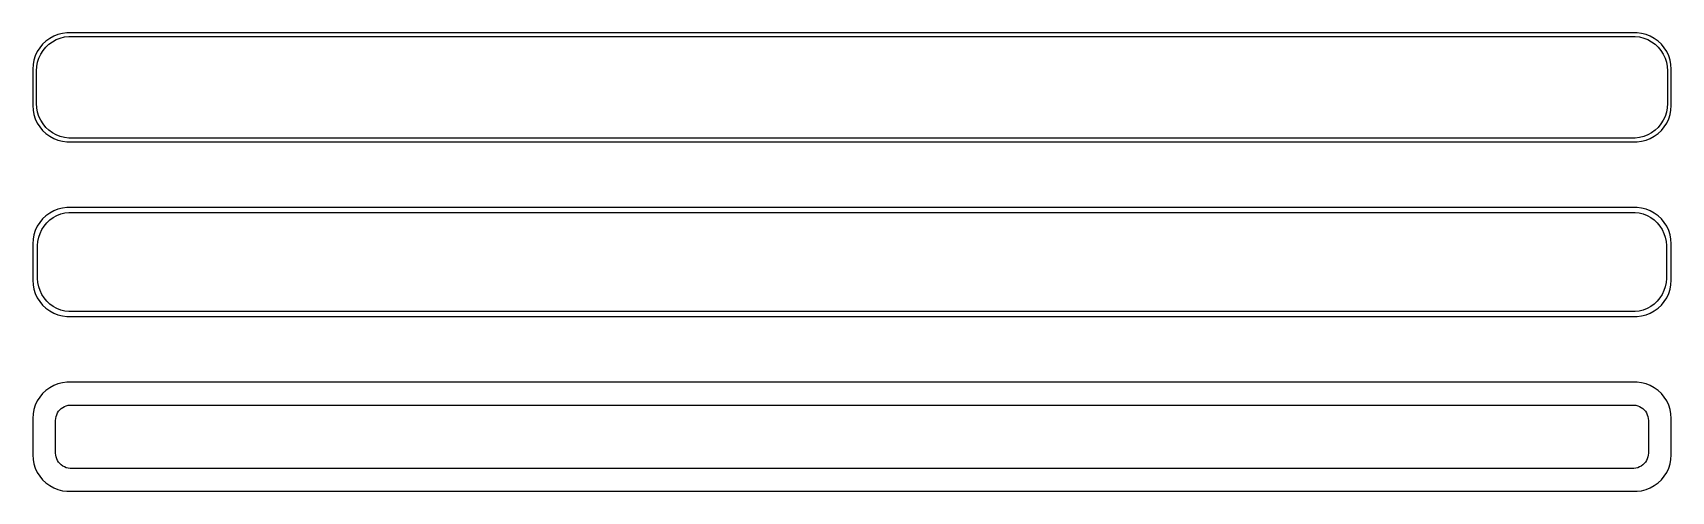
# Model space of a CAD drawing. Header units: metres. Extents: x -112 to 112, y 65 to 127.
import ezdxf

# ---------------------------------------------------------------- set-up
doc = ezdxf.new("R2010")
doc.units = ezdxf.units.M

msp = doc.modelspace()

# ---------------------------------------------------------------- linework, layer by layer
for p, q in [((-110.687, 126.353), (-111.145, 125.923)), ((-110.179, 126.722), (-110.687, 126.353)), ((-110.278, 125.91), (-109.795, 126.261)), ((-109.629, 127.024), (-110.179, 126.722)), ((-109.795, 126.261), (-109.272, 126.548)), ((-109.045, 127.255), (-109.629, 127.024)), ((-109.272, 126.548), (-108.718, 126.768)), ((-108.437, 127.411), (-109.045, 127.255)), ((-108.718, 126.768), (-108.14, 126.916)), ((-107.814, 127.49), (-108.437, 127.411)), ((-108.14, 126.916), (-107.548, 126.991)), ((107.814, 127.49), (-107.814, 127.49)), ((-107.548, 126.991), (107.548, 126.991)), ((107.548, 126.991), (108.14, 126.916)), ((108.437, 127.411), (107.814, 127.49)), ((108.14, 126.916), (108.718, 126.768)), ((109.045, 127.255), (108.437, 127.411)), ((108.718, 126.768), (109.272, 126.548)), ((109.629, 127.024), (109.045, 127.255)), ((109.272, 126.548), (109.795, 126.261)), ((110.179, 126.722), (109.629, 127.024)), ((109.795, 126.261), (110.278, 125.91)), ((110.687, 126.353), (110.179, 126.722)), ((111.145, 125.923), (110.687, 126.353)), ((-112.149, 124.341), (-112.343, 123.743)), ((-111.882, 124.909), (-112.149, 124.341)), ((-111.545, 125.439), (-111.882, 124.909)), ((-111.851, 123.431), (-111.666, 123.999)), ((-111.666, 123.999), (-111.412, 124.538)), ((-111.145, 125.923), (-111.545, 125.439)), ((-111.412, 124.538), (-111.093, 125.042)), ((-111.093, 125.042), (-110.713, 125.502)), ((-110.713, 125.502), (-110.278, 125.91)), ((110.278, 125.91), (110.713, 125.502)), ((110.713, 125.502), (111.093, 125.042)), ((111.093, 125.042), (111.412, 124.538)), ((111.545, 125.439), (111.145, 125.923)), ((111.412, 124.538), (111.666, 123.999)), ((111.882, 124.909), (111.545, 125.439)), ((111.666, 123.999), (111.851, 123.431)), ((112.149, 124.341), (111.882, 124.909)), ((112.343, 123.743), (112.149, 124.341)), ((-112.461, 123.127), (-112.5, 122.5)), ((-112.5, 122.5), (-112.5, 117.5)), ((-112.343, 123.743), (-112.461, 123.127)), ((-112, 122.25), (-111.963, 122.845)), ((-112, 117.75), (-112, 122.25)), ((-111.963, 122.845), (-111.851, 123.431)), ((111.851, 123.431), (111.963, 122.845)), ((111.963, 122.845), (112, 122.25)), ((112, 122.25), (112, 117.75)), ((112.461, 123.127), (112.343, 123.743)), ((112.5, 122.5), (112.461, 123.127)), ((112.5, 117.5), (112.5, 122.5)), ((-112.5, 117.5), (-112.461, 116.873)), ((-111.963, 117.155), (-112, 117.75)), ((-111.851, 116.569), (-111.963, 117.155)), ((111.963, 117.155), (111.851, 116.569)), ((112, 117.75), (111.963, 117.155)), ((112.461, 116.873), (112.5, 117.5)), ((-112.461, 116.873), (-112.343, 116.257)), ((-112.343, 116.257), (-112.149, 115.659)), ((-112.149, 115.659), (-111.882, 115.091)), ((-111.882, 115.091), (-111.545, 114.561)), ((-111.666, 116.001), (-111.851, 116.569)), ((-111.412, 115.462), (-111.666, 116.001)), ((-111.093, 114.958), (-111.412, 115.462)), ((-110.713, 114.498), (-111.093, 114.958)), ((111.093, 114.958), (110.713, 114.498)), ((111.412, 115.462), (111.093, 114.958)), ((111.666, 116.001), (111.412, 115.462)), ((111.545, 114.561), (111.882, 115.091)), ((111.851, 116.569), (111.666, 116.001)), ((111.882, 115.091), (112.149, 115.659)), ((112.149, 115.659), (112.343, 116.257)), ((112.343, 116.257), (112.461, 116.873)), ((-111.545, 114.561), (-111.145, 114.077)), ((-111.145, 114.077), (-110.687, 113.647)), ((-110.278, 114.09), (-110.713, 114.498)), ((-110.687, 113.647), (-110.179, 113.278)), ((-109.795, 113.739), (-110.278, 114.09)), ((-110.179, 113.278), (-109.629, 112.976)), ((-109.272, 113.452), (-109.795, 113.739)), ((-109.629, 112.976), (-109.045, 112.745)), ((-108.718, 113.232), (-109.272, 113.452)), ((-109.045, 112.745), (-108.437, 112.589)), ((-108.14, 113.084), (-108.718, 113.232)), ((-108.437, 112.589), (-107.814, 112.51)), ((-107.548, 113.009), (-108.14, 113.084)), ((-107.814, 112.51), (107.814, 112.51)), ((107.548, 113.009), (-107.548, 113.009)), ((108.14, 113.084), (107.548, 113.009)), ((107.814, 112.51), (108.437, 112.589)), ((108.718, 113.232), (108.14, 113.084)), ((108.437, 112.589), (109.045, 112.745)), ((109.272, 113.452), (108.718, 113.232)), ((109.045, 112.745), (109.629, 112.976)), ((109.795, 113.739), (109.272, 113.452)), ((109.629, 112.976), (110.179, 113.278)), ((110.278, 114.09), (109.795, 113.739)), ((110.179, 113.278), (110.687, 113.647)), ((110.713, 114.498), (110.278, 114.09)), ((110.687, 113.647), (111.145, 114.077)), ((111.145, 114.077), (111.545, 114.561)), ((-111.545, 101.439), (-111.882, 100.909)), ((-111.145, 101.923), (-111.545, 101.439)), ((-110.687, 102.353), (-111.145, 101.923)), ((-110.954, 100.941), (-110.588, 101.384)), ((-110.179, 102.722), (-110.687, 102.353)), ((-110.588, 101.384), (-110.168, 101.778)), ((-109.629, 103.024), (-110.179, 102.722)), ((-110.168, 101.778), (-109.703, 102.116)), ((-109.703, 102.116), (-109.199, 102.393)), ((-109.045, 103.255), (-109.629, 103.024)), ((-109.199, 102.393), (-108.665, 102.604)), ((-108.437, 103.411), (-109.045, 103.255)), ((-108.665, 102.604), (-108.108, 102.747)), ((-107.814, 103.49), (-108.437, 103.411)), ((-108.108, 102.747), (-107.537, 102.819)), ((107.814, 103.49), (-107.814, 103.49)), ((-107.537, 102.819), (107.537, 102.819)), ((107.537, 102.819), (108.108, 102.747)), ((108.437, 103.411), (107.814, 103.49)), ((108.108, 102.747), (108.665, 102.604)), ((109.045, 103.255), (108.437, 103.411)), ((108.665, 102.604), (109.199, 102.393)), ((109.629, 103.024), (109.045, 103.255)), ((109.199, 102.393), (109.703, 102.116)), ((110.179, 102.722), (109.629, 103.024)), ((109.703, 102.116), (110.168, 101.778)), ((110.168, 101.778), (110.588, 101.384)), ((110.687, 102.353), (110.179, 102.722)), ((110.588, 101.384), (110.954, 100.941)), ((111.145, 101.923), (110.687, 102.353)), ((111.545, 101.439), (111.145, 101.923)), ((111.882, 100.909), (111.545, 101.439)), ((-112.461, 99.1267), (-112.5, 98.5)), ((-112.343, 99.7434), (-112.461, 99.1267)), ((-112.149, 100.341), (-112.343, 99.7434)), ((-111.882, 100.909), (-112.149, 100.341)), ((-111.792, 98.8238), (-111.685, 99.3886)), ((-111.685, 99.3886), (-111.507, 99.9354)), ((-111.507, 99.9354), (-111.262, 100.456)), ((-111.262, 100.456), (-110.954, 100.941)), ((110.954, 100.941), (111.262, 100.456)), ((111.262, 100.456), (111.507, 99.9354)), ((111.507, 99.9354), (111.685, 99.3886)), ((111.685, 99.3886), (111.792, 98.8238)), ((112.149, 100.341), (111.882, 100.909)), ((112.343, 99.7434), (112.149, 100.341)), ((112.461, 99.1267), (112.343, 99.7434)), ((112.5, 98.5), (112.461, 99.1267)), ((-112.5, 98.5), (-112.5, 93.5)), ((-111.828, 98.25), (-111.792, 98.8238)), ((-111.828, 93.75), (-111.828, 98.25)), ((111.792, 98.8238), (111.828, 98.25)), ((111.828, 98.25), (111.828, 93.75)), ((112.5, 93.5), (112.5, 98.5)), ((-112.5, 93.5), (-112.461, 92.8733)), ((-112.461, 92.8733), (-112.343, 92.2566)), ((-112.343, 92.2566), (-112.149, 91.6594)), ((-111.792, 93.1762), (-111.828, 93.75)), ((-111.685, 92.6114), (-111.792, 93.1762)), ((-111.507, 92.0646), (-111.685, 92.6114)), ((111.685, 92.6114), (111.507, 92.0646)), ((111.792, 93.1762), (111.685, 92.6114)), ((111.828, 93.75), (111.792, 93.1762)), ((112.149, 91.6594), (112.343, 92.2566)), ((112.343, 92.2566), (112.461, 92.8733)), ((112.461, 92.8733), (112.5, 93.5)), ((-112.149, 91.6594), (-111.882, 91.0912)), ((-111.882, 91.0912), (-111.545, 90.5611)), ((-111.545, 90.5611), (-111.145, 90.0773)), ((-111.262, 91.5443), (-111.507, 92.0646)), ((-110.954, 91.0589), (-111.262, 91.5443)), ((-111.145, 90.0773), (-110.687, 89.6474)), ((-110.588, 90.6158), (-110.954, 91.0589)), ((-110.168, 90.2223), (-110.588, 90.6158)), ((-109.703, 89.8843), (-110.168, 90.2223)), ((110.168, 90.2223), (109.703, 89.8843)), ((110.588, 90.6158), (110.168, 90.2223)), ((110.954, 91.0589), (110.588, 90.6158)), ((110.687, 89.6474), (111.145, 90.0773)), ((111.262, 91.5443), (110.954, 91.0589)), ((111.145, 90.0773), (111.545, 90.5611)), ((111.507, 92.0646), (111.262, 91.5443)), ((111.545, 90.5611), (111.882, 91.0912)), ((111.882, 91.0912), (112.149, 91.6594)), ((-110.687, 89.6474), (-110.179, 89.2784)), ((-110.179, 89.2784), (-109.629, 88.9759)), ((-109.199, 89.6073), (-109.703, 89.8843)), ((-109.629, 88.9759), (-109.045, 88.7447)), ((-108.665, 89.3956), (-109.199, 89.6073)), ((-109.045, 88.7447), (-108.437, 88.5886)), ((-108.108, 89.2527), (-108.665, 89.3956)), ((-108.437, 88.5886), (-107.814, 88.5099)), ((-107.537, 89.1806), (-108.108, 89.2527)), ((-107.814, 88.5099), (107.814, 88.5099)), ((107.537, 89.1806), (-107.537, 89.1806)), ((108.108, 89.2527), (107.537, 89.1806)), ((107.814, 88.5099), (108.437, 88.5886)), ((108.665, 89.3956), (108.108, 89.2527)), ((108.437, 88.5886), (109.045, 88.7447)), ((109.199, 89.6073), (108.665, 89.3956)), ((109.045, 88.7447), (109.629, 88.9759)), ((109.703, 89.8843), (109.199, 89.6073)), ((109.629, 88.9759), (110.179, 89.2784)), ((110.179, 89.2784), (110.687, 89.6474)), ((-109.629, 79.0241), (-110.179, 78.7216)), ((-109.045, 79.2553), (-109.629, 79.0241)), ((-108.437, 79.4114), (-109.045, 79.2553)), ((-107.814, 79.4901), (-108.437, 79.4114)), ((107.814, 79.4901), (-107.814, 79.4901)), ((108.437, 79.4114), (107.814, 79.4901)), ((109.045, 79.2553), (108.437, 79.4114)), ((109.629, 79.0241), (109.045, 79.2553)), ((110.179, 78.7216), (109.629, 79.0241)), ((-111.882, 76.9088), (-112.149, 76.3406)), ((-111.545, 77.4389), (-111.882, 76.9088)), ((-111.145, 77.9227), (-111.545, 77.4389)), ((-110.687, 78.3526), (-111.145, 77.9227)), ((-110.179, 78.7216), (-110.687, 78.3526)), ((110.687, 78.3526), (110.179, 78.7216)), ((111.145, 77.9227), (110.687, 78.3526)), ((111.545, 77.4389), (111.145, 77.9227)), ((111.882, 76.9088), (111.545, 77.4389)), ((112.149, 76.3406), (111.882, 76.9088)), ((-112.461, 75.1267), (-112.5, 74.5)), ((-112.5, 74.5), (-112.5, 69.5)), ((-112.343, 75.7434), (-112.461, 75.1267)), ((-112.149, 76.3406), (-112.343, 75.7434)), ((-109.36, 74.25), (-109.343, 74.5144)), ((-109.36, 69.75), (-109.36, 74.25)), ((-109.343, 74.5144), (-109.293, 74.7746)), ((-109.293, 74.7746), (-109.211, 75.0266)), ((-109.211, 75.0266), (-109.099, 75.2663)), ((-109.099, 75.2663), (-108.957, 75.49)), ((-108.957, 75.49), (-108.788, 75.6941)), ((-108.788, 75.6941), (-108.595, 75.8755)), ((-108.595, 75.8755), (-108.38, 76.0312)), ((-108.38, 76.0312), (-108.148, 76.1588)), ((-108.148, 76.1588), (-107.902, 76.2564)), ((-107.902, 76.2564), (-107.645, 76.3223)), ((-107.645, 76.3223), (-107.382, 76.3555)), ((-107.382, 76.3555), (107.382, 76.3555)), ((107.382, 76.3555), (107.645, 76.3223)), ((107.645, 76.3223), (107.902, 76.2564)), ((107.902, 76.2564), (108.148, 76.1588)), ((108.148, 76.1588), (108.38, 76.0312)), ((108.38, 76.0312), (108.595, 75.8755)), ((108.595, 75.8755), (108.788, 75.6941)), ((108.788, 75.6941), (108.957, 75.49)), ((108.957, 75.49), (109.099, 75.2663)), ((109.099, 75.2663), (109.211, 75.0266)), ((109.211, 75.0266), (109.293, 74.7746)), ((109.293, 74.7746), (109.343, 74.5144)), ((109.343, 74.5144), (109.36, 74.25)), ((109.36, 74.25), (109.36, 69.75)), ((112.343, 75.7434), (112.149, 76.3406)), ((112.461, 75.1267), (112.343, 75.7434)), ((112.5, 74.5), (112.461, 75.1267)), ((112.5, 69.5), (112.5, 74.5)), ((-109.343, 69.4856), (-109.36, 69.75)), ((109.36, 69.75), (109.343, 69.4856)), ((-112.5, 69.5), (-112.461, 68.8733)), ((-112.461, 68.8733), (-112.343, 68.2566)), ((-112.343, 68.2566), (-112.149, 67.6594)), ((-112.149, 67.6594), (-111.882, 67.0912)), ((-109.293, 69.2254), (-109.343, 69.4856)), ((-109.211, 68.9734), (-109.293, 69.2254)), ((-109.099, 68.7337), (-109.211, 68.9734)), ((-108.957, 68.51), (-109.099, 68.7337)), ((-108.788, 68.3059), (-108.957, 68.51)), ((-108.595, 68.1245), (-108.788, 68.3059)), ((-108.38, 67.9688), (-108.595, 68.1245)), ((-108.148, 67.8412), (-108.38, 67.9688)), ((-107.902, 67.7436), (-108.148, 67.8412)), ((-107.645, 67.6777), (-107.902, 67.7436)), ((-107.382, 67.6445), (-107.645, 67.6777)), ((107.382, 67.6445), (-107.382, 67.6445)), ((107.645, 67.6777), (107.382, 67.6445)), ((107.902, 67.7436), (107.645, 67.6777)), ((108.148, 67.8412), (107.902, 67.7436)), ((108.38, 67.9688), (108.148, 67.8412)), ((108.595, 68.1245), (108.38, 67.9688)), ((108.788, 68.3059), (108.595, 68.1245)), ((108.957, 68.51), (108.788, 68.3059)), ((109.099, 68.7337), (108.957, 68.51)), ((109.211, 68.9734), (109.099, 68.7337)), ((109.293, 69.2254), (109.211, 68.9734)), ((109.343, 69.4856), (109.293, 69.2254)), ((111.882, 67.0912), (112.149, 67.6594)), ((112.149, 67.6594), (112.343, 68.2566)), ((112.343, 68.2566), (112.461, 68.8733)), ((112.461, 68.8733), (112.5, 69.5)), ((-111.882, 67.0912), (-111.545, 66.5611)), ((-111.545, 66.5611), (-111.145, 66.0773)), ((-111.145, 66.0773), (-110.687, 65.6474)), ((-110.687, 65.6474), (-110.179, 65.2784)), ((-110.179, 65.2784), (-109.629, 64.9759)), ((109.629, 64.9759), (110.179, 65.2784)), ((110.179, 65.2784), (110.687, 65.6474)), ((110.687, 65.6474), (111.145, 66.0773)), ((111.145, 66.0773), (111.545, 66.5611)), ((111.545, 66.5611), (111.882, 67.0912)), ((-109.629, 64.9759), (-109.045, 64.7447)), ((-109.045, 64.7447), (-108.437, 64.5886)), ((-108.437, 64.5886), (-107.814, 64.5099)), ((-107.814, 64.5099), (107.814, 64.5099)), ((107.814, 64.5099), (108.437, 64.5886)), ((108.437, 64.5886), (109.045, 64.7447)), ((109.045, 64.7447), (109.629, 64.9759))]:
    msp.add_line(p, q)

doc.saveas('drawing.dxf')
